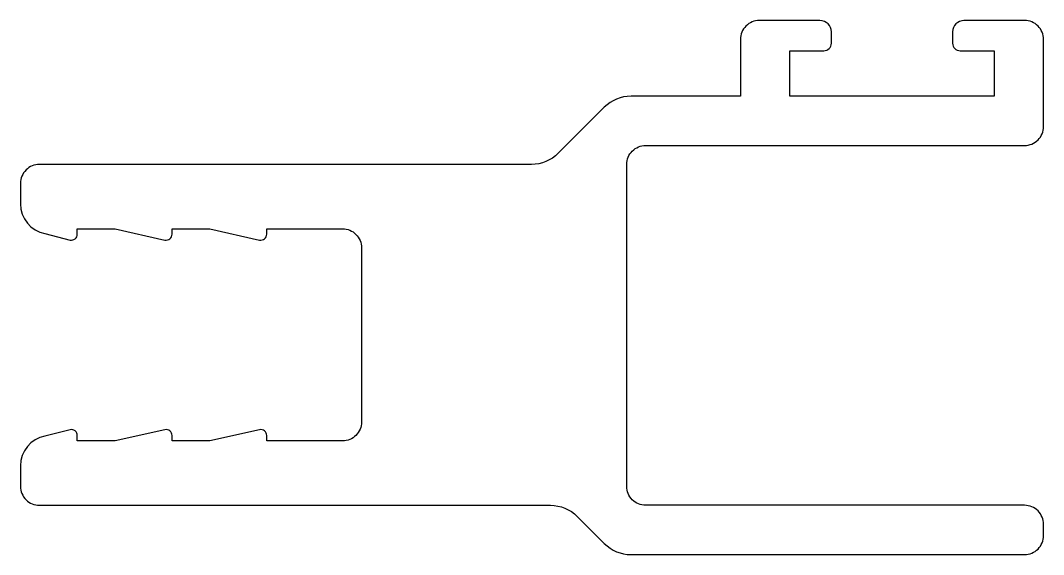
# Model space of a CAD drawing. Extents: x 150.6 to 177.6, y 216.3 to 230.4.
import ezdxf

# ---------------------------------------------------------------- set-up
doc = ezdxf.new("R2010")
doc.units = 0
doc.header["$LTSCALE"] = 15
doc.layers.get('0').update_dxf_attribs({"linetype": 'CONTINUOUS'})

msp = doc.modelspace()

# ---------------------------------------------------------------- linework, layer by layer
at = {"color": 0, "linetype": 'BYBLOCK'}
msp.add_lwpolyline([(159.61, 219.763, -0.414214), (159.11, 219.263), (157.11, 219.263), (157.11, 219.403, 0.473285), (156.918, 219.56), (155.61, 219.263), (154.61, 219.263), (154.61, 219.403, 0.473285), (154.418, 219.56), (153.11, 219.263), (152.11, 219.263), (152.11, 219.403, 0.473285), (151.918, 219.56), (151.253, 219.392, 0.357511), (150.61, 218.608), (150.61, 218.063, 0.414214), (151.11, 217.563), (164.595, 217.563, -0.198912), (165.303, 217.271), (166.017, 216.556, 0.198912), (166.724, 216.263), (177.11, 216.263, 0.414214), (177.61, 216.763), (177.61, 217.063, 0.414214), (177.11, 217.563), (167.11, 217.563, -0.414214), (166.61, 218.063), (166.61, 226.563, -0.414214), (167.11, 227.063), (177.11, 227.063, 0.414214), (177.61, 227.563), (177.61, 229.863, 0.414214), (177.11, 230.363), (175.51, 230.363, 0.414214), (175.21, 230.063), (175.21, 229.763, 0.414214), (175.41, 229.563), (176.31, 229.563), (176.31, 228.363), (170.91, 228.363), (170.91, 229.563), (171.81, 229.563, 0.414214), (172.01, 229.763), (172.01, 230.063, 0.414214), (171.71, 230.363), (170.11, 230.363, 0.414214), (169.61, 229.863), (169.61, 228.363), (166.724, 228.363, 0.198912), (166.017, 228.071), (164.803, 226.856, -0.198912), (164.095, 226.563), (151.11, 226.563, 0.414214), (150.61, 226.063), (150.61, 225.519, 0.357511), (151.253, 224.735), (151.918, 224.567, 0.473285), (152.11, 224.723), (152.11, 224.863), (153.11, 224.863), (154.418, 224.567, 0.473285), (154.61, 224.723), (154.61, 224.863), (155.61, 224.863), (156.918, 224.567, 0.473285), (157.11, 224.723), (157.11, 224.863), (159.11, 224.863, -0.414214), (159.61, 224.363)], format="xyb", close=True, dxfattribs=at)

doc.saveas('drawing.dxf')
